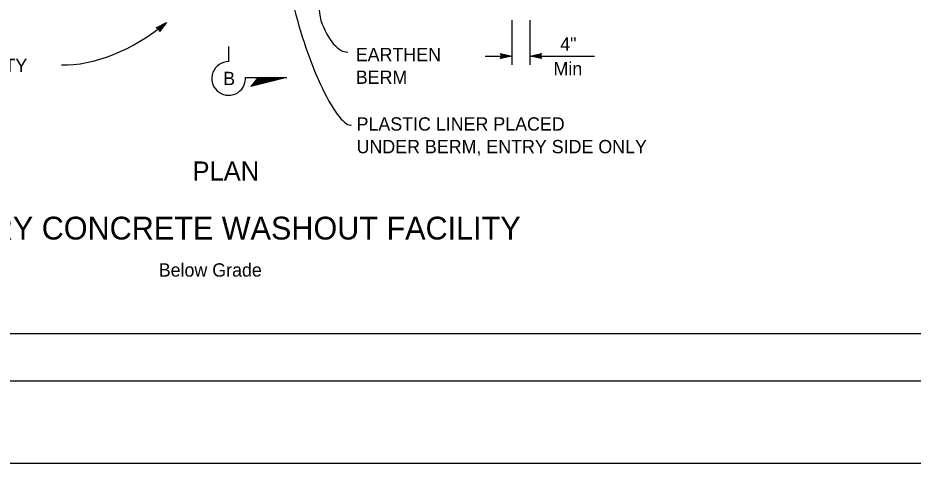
# Model space of a CAD drawing. Extents: x -894 to 866, y -472 to 714.
# Drawn here: x -612.9 to -143, y -472.4 to -238.5 of the extents above; entities that cross this region are included whole.
import ezdxf

# ---------------------------------------------------------------- set-up
doc = ezdxf.new("R2010")
doc.units = 0
for name, color, linetype in [('border_PLOTTING-ELEMENTS', 7, 'Continuous'), ('border_rw_22x34_Cut_Lines', 7, 'Continuous'), ('border_SHEET', 7, 'Continuous'), ('pp_PRESENTATION', 7, 'Continuous'), ('temp_CONSTRUCTION-anno', 7, 'Continuous')]:
    doc.layers.add(name, color=color, linetype=linetype)

msp = doc.modelspace()

# ---------------------------------------------------------------- linework, layer by layer
at = {"layer": 'border_PLOTTING-ELEMENTS'}
for points in [[(-894.04, -472.44), (865.96, -472.44), (865.96, 713.56), (-894.04, 713.56)], [(-864.04, 670.56), (835.96, 670.56), (835.96, -429.44), (-864.04, -429.44)]]:
    msp.add_lwpolyline(points, close=True, dxfattribs=at)
at = {"layer": 'border_rw_22x34_Cut_Lines'}
msp.add_lwpolyline([(-864.04, 670.56), (835.96, 670.56), (835.96, -429.44), (-864.04, -429.44)], close=True, dxfattribs=at)
at = {"layer": 'border_SHEET'}
msp.add_line((810.96, -404.44), (-814.04, -404.44), dxfattribs=at)
at = {"layer": 'pp_PRESENTATION'}
for p, q in [((-502.32, -253.62), (-502.32, -261.55)), ((-493.49, -269.81), (-471.84, -269.81)), ((-471.84, -269.81), (-490.74, -274.63)), ((-486.84, -269.81), (-490.74, -274.63)), ((-473.39, -269.81), (-490.33, -274.13)), ((-474.95, -269.81), (-489.93, -273.63)), ((-476.5, -269.81), (-489.53, -273.13)), ((-478.05, -269.81), (-489.12, -272.63)), ((-479.61, -269.81), (-488.72, -272.13)), ((-481.16, -269.81), (-488.31, -271.64)), ((-482.72, -269.81), (-487.91, -271.14)), ((-484.27, -269.81), (-487.5, -270.64)), ((-485.83, -269.81), (-487.1, -270.14))]:
    msp.add_line(p, q, dxfattribs=at)
msp.add_arc((-502.31, -270.35), 8.83, 90.1055, 3.4975, dxfattribs=at)
at = {"layer": 'temp_CONSTRUCTION-anno'}
for p, q in [((-540.27, -243.7), (-540.27, -243.7)), ((-534.92, -240.97), (-534.92, -240.97)), ((-353.57, -239.74), (-353.57, -263.19)), ((-344.14, -239.74), (-344.14, -263.19)), ((-538.61, -245.71), (-538.61, -245.71)), ((-359.55, -257.26), (-359.55, -257.26)), ((-338.14, -257.27), (-338.14, -257.27)), ((-367.63, -258.57), (-353.69, -258.57)), ((-359.55, -259.87), (-359.55, -259.87)), ((-353.69, -258.57), (-353.69, -258.57)), ((-344, -258.57), (-310.19, -258.57)), ((-344, -258.57), (-344, -258.57)), ((-338.14, -259.88), (-338.14, -259.88))]:
    msp.add_line(p, q, dxfattribs=at)
for points in [[(-540.27, -243.7), (-534.92, -240.97), (-538.61, -245.71), (-538.67, -245.31), (-535.97, -241.84), (-539.89, -243.83), (-539.51, -243.97), (-537, -242.69), (-538.73, -244.91), (-538.79, -244.51), (-538.04, -243.55), (-539.13, -244.1), (-538.84, -244.21), (-538.61, -245.71), (-538.84, -244.21)], [(-359.55, -257.26), (-353.69, -258.57), (-359.55, -259.87), (-359.34, -259.52), (-355.05, -258.57), (-359.34, -257.61), (-359.14, -257.95), (-356.39, -258.57), (-359.13, -259.18), (-358.93, -258.83), (-357.74, -258.57), (-358.93, -258.3), (-358.77, -258.57), (-359.55, -259.87), (-358.77, -258.57)], [(-338.14, -259.88), (-344, -258.57), (-338.14, -257.27), (-338.35, -257.62), (-342.64, -258.57), (-338.35, -259.53), (-338.55, -259.19), (-341.3, -258.57), (-338.56, -257.96), (-338.76, -258.31), (-339.95, -258.57), (-338.76, -258.84), (-338.92, -258.57), (-338.14, -257.27), (-338.92, -258.57)]]:
    msp.add_lwpolyline(points, close=True, dxfattribs=at)
for centre, major_axis, ratio, start_param, end_param in [((-446.89, -230.54), (-0.1, 19.95), 0.39962, 5.985478, 8.337803), ((-452.99, -248.14), (-15.37, 46.61), 0.209097, 1.133039, 3.129396), ((-560.66, -215.5), (-50.68, -38.03), 0.567237, 0.604321, 1.654632), ((-442.91, -207.51), (-3.39, 48.96), 0.350985, 2.267971, 3.129396)]:
    msp.add_ellipse(centre, major_axis=major_axis, ratio=ratio, start_param=start_param, end_param=end_param, dxfattribs=at)

# ---------------------------------------------------------------- texts
at = {"layer": 'pp_PRESENTATION'}
msp.add_text('B', height=7, dxfattribs=at).set_placement((-505.15, -273.85))
at = {"layer": 'temp_CONSTRUCTION-anno'}
for s, height, p in [('4"', 7, (-328.25, -255.71)), ('EARTHEN', 7, (-435.57, -261.28)), ('WASHOUT FACILITY', 7, (-699.55, -267)), ('Min', 7, (-331.77, -268.71)), ('BERM', 7, (-435.57, -273.18)), ('PLASTIC LINER PLACED ', 7, (-435.15, -297.75)), ('UNDER BERM, ENTRY SIDE ONLY', 7, (-435.15, -309.65)), ('PLAN', 10, (-521.25, -323.97)), ('TEMPORARY CONCRETE WASHOUT FACILITY', 12, (-706.52, -354.97)), ('Below Grade', 7, (-539, -374.47))]:
    msp.add_text(s, height=height, dxfattribs=at).set_placement(p)

doc.saveas('drawing.dxf')
